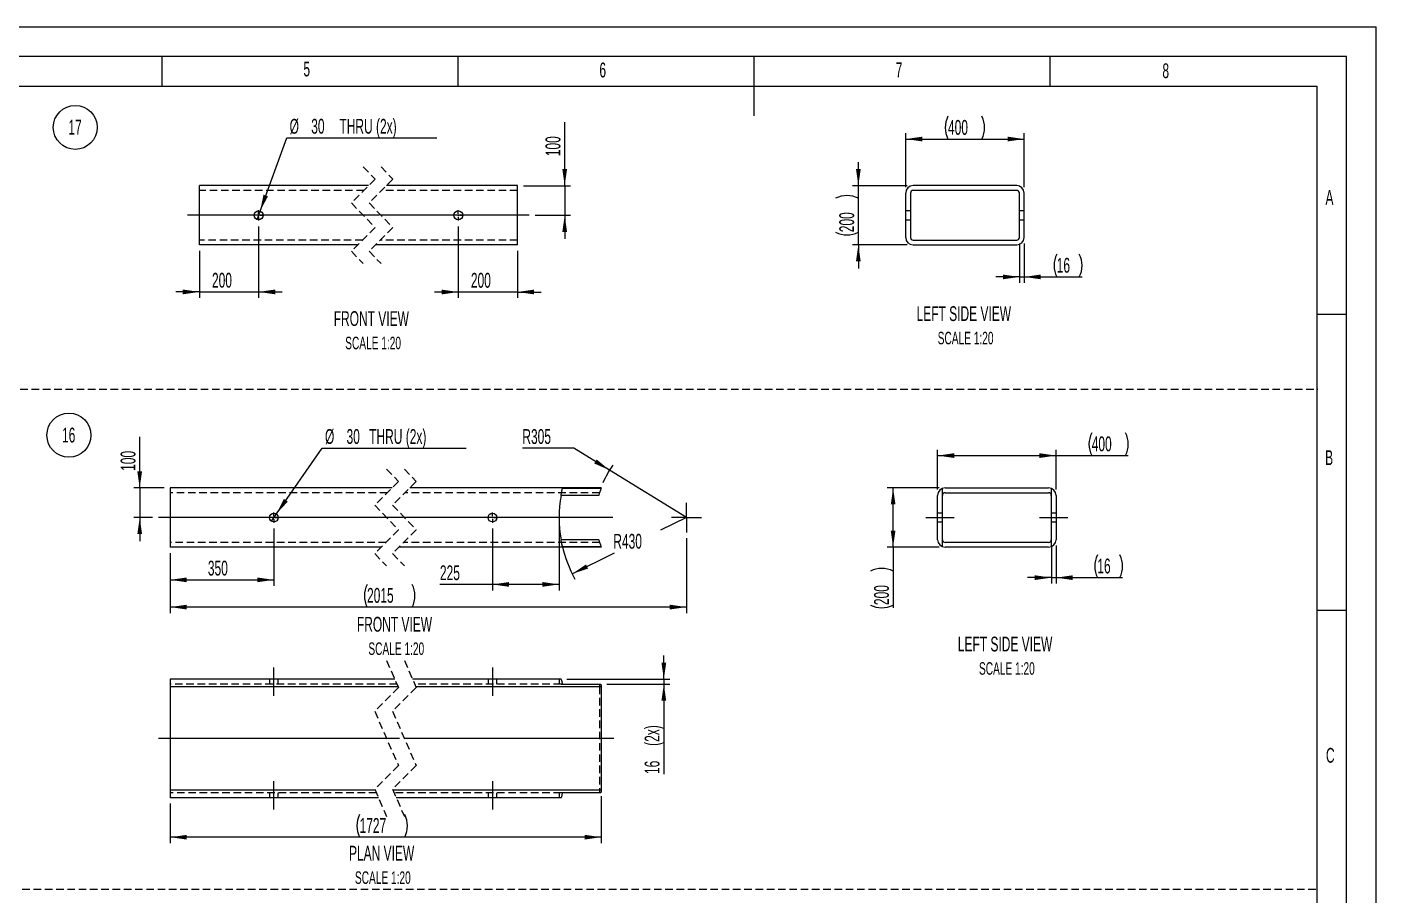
# Paper-space layout 'Sheet6' of a CAD drawing. Header units: millimetres. Extents: x 0 to 420, y 0 to 300.
# Drawn here: x 192.2 to 420, y 150.4 to 297 of the extents above; entities that cross this region are included whole.
import ezdxf

# ---------------------------------------------------------------- set-up
doc = ezdxf.new("R2010")
doc.units = ezdxf.units.MM
doc.linetypes.add('CENTERX2', pattern=[20.32, 12.7, -2.54, 2.54, -2.54])
doc.linetypes.add('HIDDEN', pattern=[1.905, 1.27, -0.635])
for name, color, linetype in [('BORDER', 7, 'Continuous'), ('DASH', 7, 'HIDDEN'), ('DIMS', 7, 'Continuous')]:
    doc.layers.add(name, color=color, linetype=linetype)
doc.styles.add('SLDTEXTSTYLE0', font='TXT', dxfattribs={"width": 0.605})
doc.dimstyles.new('SLDDIMSTYLE16', dxfattribs={"dimtxt": 2.5, "dimasz": 2.8, "dimexe": 0, "dimexo": 0.0625, "dimtad": 0, "dimtih": 1, "dimtoh": 1, "dimdec": 0, "dimlfac": 20, "dimrnd": 1e-09, "dimzin": 12, "dimdsep": 46, "dimtxsty": 'SLDTEXTSTYLE0', "dimblk1": 'NONE', "dimsah": 1, "dimcen": 0, "dimadec": 0, "dimazin": 3, "dimtfac": 1, "dimtdec": 0, "dimtmove": 0, "dimatfit": 3, "dimldrblk": 'NONE', "dimfxl": 1, "dimfrac": 2, "dimtolj": 1, "dimtzin": 12, "dimarcsym": 0})
doc.dimstyles.new('SLDDIMSTYLE17', dxfattribs={"dimtxt": 2.5, "dimasz": 2.8, "dimexe": 0, "dimexo": 0.0625, "dimtad": 0, "dimtih": 1, "dimtoh": 1, "dimdec": 0, "dimlfac": 20, "dimrnd": 1e-09, "dimzin": 12, "dimdsep": 46, "dimtxsty": 'SLDTEXTSTYLE0', "dimsah": 1, "dimcen": 0, "dimadec": 0, "dimazin": 3, "dimtfac": 1, "dimtdec": 0, "dimtofl": 0, "dimtmove": 0, "dimatfit": 3, "dimfxl": 1, "dimfrac": 2, "dimtolj": 1, "dimtzin": 12, "dimarcsym": 0})
doc.dimstyles.new('SLDDIMSTYLE6', dxfattribs={"dimtxt": 2.5, "dimasz": 2.8, "dimexe": 0, "dimexo": 0.0625, "dimtad": 1, "dimdec": 0, "dimlfac": 20, "dimrnd": 1e-09, "dimzin": 12, "dimdsep": 46, "dimtxsty": 'SLDTEXTSTYLE0', "dimsah": 1, "dimcen": 0.09, "dimadec": 0, "dimazin": 3, "dimtfac": 1, "dimtdec": 0, "dimtofl": 0, "dimtmove": 0, "dimatfit": 3, "dimfxl": 1, "dimfrac": 2, "dimtolj": 1, "dimtzin": 12, "dimarcsym": 0})
doc.dimstyles.new('SLDDIMSTYLE7', dxfattribs={"dimtxt": 2.5, "dimasz": 2.8, "dimexe": 0, "dimexo": 0.0625, "dimtad": 1, "dimdec": 0, "dimlfac": 20, "dimrnd": 1e-09, "dimzin": 12, "dimdsep": 46, "dimtxsty": 'SLDTEXTSTYLE0', "dimsah": 1, "dimcen": 0.09, "dimadec": 0, "dimazin": 3, "dimtfac": 1, "dimtdec": 0, "dimtmove": 0, "dimatfit": 0, "dimfxl": 1, "dimfrac": 2, "dimtolj": 1, "dimtzin": 12, "dimarcsym": 0})

# ---------------------------------------------------------------- blocks, each defined once
blk = doc.blocks.new('_D_261')
at = {"layer": 'DIMS', "transparency": 16777216}
for p, q in [((270.79, 212.26), (270.79, 201.84)), ((282.04, 213.14), (282.04, 201.84)), ((270.79, 202.84), (261.92, 202.84)), ((282.04, 202.84), (270.79, 202.84))]:
    blk.add_line(p, q, dxfattribs=at)
for points in [[(270.79, 202.84), (273.59, 202.44), (273.59, 203.24)], [(282.04, 202.84), (279.24, 203.24), (279.24, 202.44)]]:
    blk.add_solid(points, dxfattribs=at)
at = {"layer": 'DIMS', "transparency": 16777216, "insert": (261.92, 206.06), "char_height": 2.5, "attachment_point": 1, "style": 'SLDTEXTSTYLE0'}
blk.add_mtext('225', dxfattribs=at)
blk = doc.blocks.new('_D_262')
at = {"layer": 'DIMS', "transparency": 16777216}
for p, q in [((234.3, 214.75), (242.01, 225.85)), ((242.01, 225.85), (266.37, 225.85)), ((233.45, 213.52), (234.3, 214.75))]:
    blk.add_line(p, q, dxfattribs=at)
blk.add_solid([(234.3, 214.75), (236.23, 216.82), (235.57, 217.28)], dxfattribs=at)
at = {"layer": 'DIMS', "transparency": 16777216, "char_height": 2.5, "attachment_point": 1, "style": 'SLDTEXTSTYLE0'}
for s, insert in [('%%c', (242.51, 229.07)), ('30', (246.15, 229.07)), ('THRU (2x)', (249.97, 229.07))]:
    blk.add_mtext(s, dxfattribs=dict(at, insert=insert))
blk = doc.blocks.new('_None')
blk = doc.blocks.new('_D_263')
at = {"layer": 'DIMS', "transparency": 16777216}
for p, q in [((233.88, 212.26), (233.88, 202.61)), ((216.38, 208.14), (216.38, 202.61)), ((216.38, 203.61), (233.88, 203.61))]:
    blk.add_line(p, q, dxfattribs=at)
for points in [[(216.38, 203.61), (219.18, 203.21), (219.18, 204.01)], [(233.88, 203.61), (231.08, 204.01), (231.08, 203.21)]]:
    blk.add_solid(points, dxfattribs=at)
at = {"layer": 'DIMS', "transparency": 16777216, "insert": (222.73, 206.84), "char_height": 2.5, "attachment_point": 1, "style": 'SLDTEXTSTYLE0'}
blk.add_mtext('350', dxfattribs=at)
blk = doc.blocks.new('_D_264')
at = {"layer": 'DIMS', "transparency": 16777216}
for p, q in [((211.22, 219.14), (211.22, 227.75)), ((215.38, 219.14), (210.22, 219.14)), ((211.22, 219.14), (211.22, 214.14)), ((213.38, 214.14), (210.22, 214.14)), ((211.22, 214.14), (211.22, 210.14))]:
    blk.add_line(p, q, dxfattribs=at)
for points in [[(211.22, 219.14), (211.62, 221.94), (210.82, 221.94)], [(211.22, 214.14), (210.82, 211.34), (211.62, 211.34)]]:
    blk.add_solid(points, dxfattribs=at)
at = {"layer": 'DIMS', "transparency": 16777216, "insert": (208, 222.02), "char_height": 2.5, "attachment_point": 1, "rotation": 90, "style": 'SLDTEXTSTYLE0'}
blk.add_mtext('100', dxfattribs=at)
blk = doc.blocks.new('_D_265')
at = {"layer": 'DIMS', "transparency": 16777216}
for p, q in [((303.54, 214.14), (299.19, 211.99)), ((284.26, 204.63), (291.41, 208.15))]:
    blk.add_line(p, q, dxfattribs=at)
blk.add_arc((303.54, 214.14), 21.5, 192.7078, 208.9094, dxfattribs=at)
blk.add_solid([(284.26, 204.63), (286.95, 205.51), (286.59, 206.22)], dxfattribs=at)
at = {"layer": 'DIMS', "transparency": 16777216, "insert": (291.2, 211.38), "char_height": 2.5, "attachment_point": 1, "style": 'SLDTEXTSTYLE0'}
blk.add_mtext('R430', dxfattribs=at)
blk = doc.blocks.new('_D_266')
at = {"layer": 'DIMS', "transparency": 16777216}
for p, q in [((284.55, 225.85), (275.84, 225.85)), ((290.56, 222.14), (284.55, 225.85)), ((303.54, 214.14), (290.56, 222.14))]:
    blk.add_line(p, q, dxfattribs=at)
blk.add_arc((303.54, 214.14), 15.25, 144.5956, 157.4418, dxfattribs=at)
blk.add_solid([(290.56, 222.14), (288.39, 223.95), (287.97, 223.27)], dxfattribs=at)
at = {"layer": 'DIMS', "transparency": 16777216, "insert": (275.84, 229.07), "char_height": 2.5, "attachment_point": 1, "style": 'SLDTEXTSTYLE0'}
blk.add_mtext('R305', dxfattribs=at)
blk = doc.blocks.new('_D_267')
at = {"layer": 'DIMS', "transparency": 16777216}
for p, q in [((303.54, 210.64), (303.54, 198.01)), ((216.38, 208.14), (216.38, 198.01)), ((303.54, 199.01), (216.38, 199.01))]:
    blk.add_line(p, q, dxfattribs=at)
for centre, start, end in [((253.45, 200.93), 153.4349, 206.5651), ((253.41, 200.93), 333.4349, 26.5651)]:
    blk.add_arc(centre, 4.29, start, end, dxfattribs=at)
for points in [[(216.38, 199.01), (219.18, 198.61), (219.18, 199.41)], [(303.54, 199.01), (300.74, 199.41), (300.74, 198.61)]]:
    blk.add_solid(points, dxfattribs=at)
at = {"layer": 'DIMS', "transparency": 16777216, "insert": (249.61, 202.24), "char_height": 2.5, "attachment_point": 1, "style": 'SLDTEXTSTYLE0'}
blk.add_mtext('2015', dxfattribs=at)
blk = doc.blocks.new('SW_NOTE_0_305')
at = {"color": 0, "linetype": 'Continuous', "lineweight": 0}
blk.add_circle((1.91, 1.94), 3.72, dxfattribs=at)
at = {"color": 0, "linetype": 'Continuous', "lineweight": 0, "insert": (1.87, 3.22), "char_height": 2.5, "attachment_point": 2, "style": 'SLDTEXTSTYLE0'}
blk.add_mtext('16', dxfattribs=at)
blk = doc.blocks.new('SW_CENTERMARKSYMBOL_93')
at = {"layer": 'DIMS', "color": 0}
for p, q in [((-0.25, 0), (-0.88, 0)), ((0, 0), (-0.12, 0)), ((0, 0.25), (0, 0.88)), ((0, 0), (0, 0.12)), ((0, 0), (0, -0.12)), ((0, 0), (0.12, 0)), ((0.25, 0), (0.88, 0)), ((0, -0.25), (0, -0.88))]:
    blk.add_line(p, q, dxfattribs=at)
blk = doc.blocks.new('SW_CENTERMARKSYMBOL_94')
at = {"layer": 'DIMS', "color": 0}
for p, q in [((-0.25, 0), (-0.88, 0)), ((0, 0), (-0.12, 0)), ((0, 0.25), (0, 0.88)), ((0, 0), (0, 0.12)), ((0, 0), (0, -0.12)), ((0, 0), (0.12, 0)), ((0.25, 0), (0.88, 0)), ((0, -0.25), (0, -0.88))]:
    blk.add_line(p, q, dxfattribs=at)
blk = doc.blocks.new('SW_CENTERMARKSYMBOL_95')
at = {"layer": 'DIMS', "color": 0}
for q in [(0, 2.5), (-2.5, 0), (0, -2.5), (2.5, 0)]:
    blk.add_line((0, 0), q, dxfattribs=at)
blk = doc.blocks.new('SW_CENTERMARKSYMBOL_96')
at = {"color": 0, "linetype": 'Continuous', "lineweight": 18}
for q in [(0, 2.5), (-2.5, 0), (0, -2.5), (2.5, 0)]:
    blk.add_line((0, 0), q, dxfattribs=at)
blk = doc.blocks.new('_D_268')
at = {"layer": 'DIMS', "transparency": 16777216}
for p, q in [((289.14, 167.06), (289.14, 159.14)), ((216.38, 165.81), (216.38, 159.14)), ((289.14, 160.14), (216.38, 160.14))]:
    blk.add_line(p, q, dxfattribs=at)
for centre, start, end in [((252.19, 162.06), 153.4349, 206.5651), ((252.15, 162.06), 333.4349, 26.5651)]:
    blk.add_arc(centre, 4.29, start, end, dxfattribs=at)
for points in [[(216.38, 160.14), (219.18, 159.74), (219.18, 160.54)], [(289.14, 160.14), (286.34, 160.54), (286.34, 159.74)]]:
    blk.add_solid(points, dxfattribs=at)
at = {"layer": 'DIMS', "transparency": 16777216, "insert": (248.35, 163.37), "char_height": 2.5, "attachment_point": 1, "style": 'SLDTEXTSTYLE0'}
blk.add_mtext('1727', dxfattribs=at)
blk = doc.blocks.new('_D_269')
at = {"layer": 'DIMS', "transparency": 16777216}
for p, q in [((299.73, 186.81), (299.73, 190.81)), ((283.37, 186.81), (300.73, 186.81)), ((299.73, 186.81), (299.73, 186.01)), ((290.11, 186.01), (300.73, 186.01)), ((299.73, 186.01), (299.73, 170.81))]:
    blk.add_line(p, q, dxfattribs=at)
for points in [[(299.73, 186.81), (300.13, 189.61), (299.33, 189.61)], [(299.73, 186.01), (299.33, 183.21), (300.13, 183.21)]]:
    blk.add_solid(points, dxfattribs=at)
at = {"layer": 'DIMS', "transparency": 16777216, "char_height": 2.5, "attachment_point": 1, "rotation": 90, "style": 'SLDTEXTSTYLE0'}
for s, insert in [('(2x)', (296.5, 175.57)), ('16', (296.5, 170.81))]:
    blk.add_mtext(s, dxfattribs=dict(at, insert=insert))
blk = doc.blocks.new('_D_270')
at = {"layer": 'DIMS', "transparency": 16777216}
for p, q in [((345.97, 218.89), (345.97, 225.6)), ((365.97, 218.89), (365.97, 225.6)), ((345.97, 224.6), (365.97, 224.6)), ((365.97, 224.6), (378.17, 224.6))]:
    blk.add_line(p, q, dxfattribs=at)
for centre, start, end in [((375.82, 226.52), 153.4349, 206.5651), ((373.88, 226.52), 333.4349, 26.5651)]:
    blk.add_arc(centre, 4.29, start, end, dxfattribs=at)
for points in [[(345.97, 224.6), (348.77, 224.2), (348.77, 225)], [(365.97, 224.6), (363.17, 225), (363.17, 224.2)]]:
    blk.add_solid(points, dxfattribs=at)
at = {"layer": 'DIMS', "transparency": 16777216, "insert": (371.99, 227.83), "char_height": 2.5, "attachment_point": 1, "style": 'SLDTEXTSTYLE0'}
blk.add_mtext('400', dxfattribs=at)
blk = doc.blocks.new('_D_271')
at = {"layer": 'DIMS', "transparency": 16777216}
for p, q in [((346.22, 219.14), (337.45, 219.14)), ((338.45, 209.14), (338.45, 219.14)), ((346.22, 209.14), (337.45, 209.14)), ((338.45, 209.14), (338.45, 198.89))]:
    blk.add_line(p, q, dxfattribs=at)
for centre, start, end in [((336.53, 201.24), 63.4349, 116.5651), ((336.53, 203.18), 243.4349, 296.5651)]:
    blk.add_arc(centre, 4.29, start, end, dxfattribs=at)
for points in [[(338.45, 219.14), (338.05, 216.34), (338.85, 216.34)], [(338.45, 209.14), (338.85, 211.94), (338.05, 211.94)]]:
    blk.add_solid(points, dxfattribs=at)
at = {"layer": 'DIMS', "transparency": 16777216, "insert": (335.23, 199.35), "char_height": 2.5, "attachment_point": 1, "rotation": 90, "style": 'SLDTEXTSTYLE0'}
blk.add_mtext('200', dxfattribs=at)
blk = doc.blocks.new('_D_272')
at = {"layer": 'DIMS', "transparency": 16777216}
for p, q in [((365.17, 209.39), (365.17, 202.98)), ((365.97, 209.39), (365.97, 202.98)), ((365.17, 203.98), (361.17, 203.98)), ((365.17, 203.98), (365.97, 203.98)), ((365.97, 203.98), (377.21, 203.98))]:
    blk.add_line(p, q, dxfattribs=at)
for centre, start, end in [((376.78, 205.9), 153.4349, 206.5651), ((372.92, 205.9), 333.4349, 26.5651)]:
    blk.add_arc(centre, 4.29, start, end, dxfattribs=at)
for points in [[(365.17, 203.98), (362.37, 204.38), (362.37, 203.58)], [(365.97, 203.98), (368.77, 203.58), (368.77, 204.38)]]:
    blk.add_solid(points, dxfattribs=at)
at = {"layer": 'DIMS', "transparency": 16777216, "insert": (372.94, 207.2), "char_height": 2.5, "attachment_point": 1, "style": 'SLDTEXTSTYLE0'}
blk.add_mtext('16', dxfattribs=at)
blk = doc.blocks.new('_D_273')
at = {"layer": 'DIMS', "transparency": 16777216}
for p, q in [((231.55, 265.9), (236.04, 278.25)), ((236.04, 278.25), (261.37, 278.25)), ((231.04, 264.49), (231.55, 265.9))]:
    blk.add_line(p, q, dxfattribs=at)
blk.add_solid([(231.55, 265.9), (232.88, 268.39), (232.13, 268.67)], dxfattribs=at)
at = {"layer": 'DIMS', "transparency": 16777216, "char_height": 2.5, "attachment_point": 1, "style": 'SLDTEXTSTYLE0'}
for s, insert in [('%%c', (236.54, 281.47)), ('30', (240.19, 281.48)), ('THRU (2x)', (244.95, 281.48))]:
    blk.add_mtext(s, dxfattribs=dict(at, insert=insert))
blk = doc.blocks.new('_D_274')
at = {"layer": 'DIMS', "transparency": 16777216}
for p, q in [((282.99, 270.19), (282.99, 280.9)), ((276.02, 270.19), (283.99, 270.19)), ((282.99, 270.19), (282.99, 265.19)), ((278.02, 265.19), (283.99, 265.19)), ((282.99, 265.19), (282.99, 261.19))]:
    blk.add_line(p, q, dxfattribs=at)
for points in [[(282.99, 270.19), (283.39, 272.99), (282.59, 272.99)], [(282.99, 265.19), (282.59, 262.39), (283.39, 262.39)]]:
    blk.add_solid(points, dxfattribs=at)
at = {"layer": 'DIMS', "transparency": 16777216, "insert": (279.76, 275.17), "char_height": 2.5, "attachment_point": 1, "rotation": 90, "style": 'SLDTEXTSTYLE0'}
blk.add_mtext('100', dxfattribs=at)
blk = doc.blocks.new('_D_275')
at = {"layer": 'DIMS', "transparency": 16777216}
for p, q in [((231.3, 263.32), (231.3, 251.25)), ((221.3, 259.19), (221.3, 251.25)), ((221.3, 252.25), (217.3, 252.25)), ((221.3, 252.25), (231.3, 252.25)), ((231.3, 252.25), (235.3, 252.25))]:
    blk.add_line(p, q, dxfattribs=at)
for points in [[(221.3, 252.25), (218.5, 252.65), (218.5, 251.85)], [(231.3, 252.25), (234.1, 251.85), (234.1, 252.65)]]:
    blk.add_solid(points, dxfattribs=at)
at = {"layer": 'DIMS', "transparency": 16777216, "insert": (223.43, 255.47), "char_height": 2.5, "attachment_point": 1, "style": 'SLDTEXTSTYLE0'}
blk.add_mtext('200', dxfattribs=at)
blk = doc.blocks.new('_D_276')
at = {"layer": 'DIMS', "transparency": 16777216}
for p, q in [((265.02, 263.32), (265.02, 251.23)), ((275.02, 259.19), (275.02, 251.23)), ((265.02, 252.23), (261.02, 252.23)), ((275.02, 252.23), (265.02, 252.23)), ((275.02, 252.23), (279.02, 252.23))]:
    blk.add_line(p, q, dxfattribs=at)
for points in [[(265.02, 252.23), (262.22, 252.63), (262.22, 251.83)], [(275.02, 252.23), (277.82, 251.83), (277.82, 252.63)]]:
    blk.add_solid(points, dxfattribs=at)
at = {"layer": 'DIMS', "transparency": 16777216, "insert": (267.15, 255.46), "char_height": 2.5, "attachment_point": 1, "style": 'SLDTEXTSTYLE0'}
blk.add_mtext('200', dxfattribs=at)
blk = doc.blocks.new('SW_NOTE_0_306')
at = {"color": 0, "linetype": 'Continuous', "lineweight": 0}
blk.add_circle((1.91, 1.94), 3.72, dxfattribs=at)
at = {"color": 0, "linetype": 'Continuous', "lineweight": 0, "insert": (1.87, 3.22), "char_height": 2.5, "attachment_point": 2, "style": 'SLDTEXTSTYLE0'}
blk.add_mtext('17', dxfattribs=at)
blk = doc.blocks.new('SW_CENTERMARKSYMBOL_97')
at = {"color": 0, "linetype": 'Continuous', "lineweight": 18}
for p, q in [((-0.25, 0), (-0.88, 0)), ((0, 0), (-0.12, 0)), ((0, 0.25), (0, 0.88)), ((0, 0), (0, 0.12)), ((0, 0), (0, -0.12)), ((0, 0), (0.12, 0)), ((0.25, 0), (0.88, 0)), ((0, -0.25), (0, -0.88))]:
    blk.add_line(p, q, dxfattribs=at)
blk = doc.blocks.new('SW_CENTERMARKSYMBOL_98')
at = {"color": 0, "linetype": 'Continuous', "lineweight": 18}
for p, q in [((-0.25, 0), (-0.88, 0)), ((0, 0), (-0.12, 0)), ((0, 0.25), (0, 0.87)), ((0, 0), (0, 0.12)), ((0, 0), (0, -0.12)), ((0, 0), (0.12, 0)), ((0.25, 0), (0.87, 0)), ((0, -0.25), (0, -0.88))]:
    blk.add_line(p, q, dxfattribs=at)
blk = doc.blocks.new('_D_277')
at = {"layer": 'DIMS', "transparency": 16777216}
for p, q in [((340.58, 269.94), (340.58, 279.07)), ((340.58, 278.07), (360.58, 278.07)), ((360.58, 269.94), (360.58, 279.07))]:
    blk.add_line(p, q, dxfattribs=at)
for centre, start, end in [((351.55, 279.99), 153.4349, 206.5651), ((349.61, 279.99), 333.4349, 26.5651)]:
    blk.add_arc(centre, 4.29, start, end, dxfattribs=at)
for points in [[(340.58, 278.07), (343.38, 277.67), (343.38, 278.47)], [(360.58, 278.07), (357.78, 278.47), (357.78, 277.67)]]:
    blk.add_solid(points, dxfattribs=at)
at = {"layer": 'DIMS', "transparency": 16777216, "insert": (347.72, 281.29), "char_height": 2.5, "attachment_point": 1, "style": 'SLDTEXTSTYLE0'}
blk.add_mtext('400', dxfattribs=at)
blk = doc.blocks.new('_D_278')
at = {"layer": 'DIMS', "transparency": 16777216}
for p, q in [((332.58, 270.19), (332.58, 274.19)), ((340.83, 270.19), (331.58, 270.19)), ((332.58, 260.19), (332.58, 270.19)), ((340.83, 260.19), (331.58, 260.19)), ((332.58, 260.19), (332.58, 256.19))]:
    blk.add_line(p, q, dxfattribs=at)
for centre, start, end in [((330.66, 264.22), 63.4349, 116.5651), ((330.66, 266.17), 243.4349, 296.5651)]:
    blk.add_arc(centre, 4.29, start, end, dxfattribs=at)
for points in [[(332.58, 270.19), (332.98, 272.99), (332.18, 272.99)], [(332.58, 260.19), (332.18, 257.39), (332.98, 257.39)]]:
    blk.add_solid(points, dxfattribs=at)
at = {"layer": 'DIMS', "transparency": 16777216, "insert": (329.36, 262.33), "char_height": 2.5, "attachment_point": 1, "rotation": 90, "style": 'SLDTEXTSTYLE0'}
blk.add_mtext('200', dxfattribs=at)
blk = doc.blocks.new('_D_279')
at = {"layer": 'DIMS', "transparency": 16777216}
for p, q in [((359.78, 260.44), (359.78, 253.78)), ((360.58, 260.44), (360.58, 253.78)), ((359.78, 254.78), (355.78, 254.78)), ((359.78, 254.78), (360.58, 254.78)), ((360.58, 254.78), (370.35, 254.78))]:
    blk.add_line(p, q, dxfattribs=at)
for centre, start, end in [((369.92, 256.7), 153.4349, 206.5651), ((366.06, 256.7), 333.4349, 26.5651)]:
    blk.add_arc(centre, 4.29, start, end, dxfattribs=at)
for points in [[(359.78, 254.78), (356.98, 255.18), (356.98, 254.38)], [(360.58, 254.78), (363.38, 254.38), (363.38, 255.18)]]:
    blk.add_solid(points, dxfattribs=at)
at = {"layer": 'DIMS', "transparency": 16777216, "insert": (366.08, 258), "char_height": 2.5, "attachment_point": 1, "style": 'SLDTEXTSTYLE0'}
blk.add_mtext('16', dxfattribs=at)

psp = doc.layouts.new('Sheet6')

# ---------------------------------------------------------------- linework, layer by layer
at = {"color": 7, "linetype": 'HIDDEN', "lineweight": 18}
for p, q in [((250.9699, 271.2821), (246.9699, 267.2821)), ((248.9699, 273.3696), (250.9699, 271.2821)), ((253.9699, 271.2821), (249.9699, 267.2821)), ((251.9699, 273.3696), (253.9699, 271.2821)), ((249.0824, 269.3946), (221.2956, 269.3946)), ((275.0172, 269.3946), (252.0824, 269.3946)), ((246.9699, 267.2821), (250.9699, 263.1071)), ((249.9699, 267.2821), (253.9699, 263.1071)), ((341.3821, 265.9446), (340.5821, 265.9446)), ((340.5821, 264.4446), (341.3821, 264.4446)), ((360.5821, 265.9446), (359.7821, 265.9446)), ((359.7821, 264.4446), (360.5821, 264.4446)), ((250.9699, 263.1071), (246.9699, 259.1071)), ((253.9699, 263.1071), (249.9699, 259.1071)), ((248.8574, 260.9946), (221.2956, 260.9946)), ((275.0172, 260.9946), (251.8574, 260.9946)), ((246.9699, 259.1071), (248.9699, 257.0196)), ((249.9699, 259.1071), (251.9699, 257.0196)), ((252.9216, 222.3106), (254.9216, 220.2231)), ((255.9216, 222.3106), (257.9216, 220.2231)), ((254.9216, 220.2231), (250.9216, 216.2231)), ((257.9216, 220.2231), (253.9216, 216.2231)), ((346.7672, 217.8856), (346.7672, 219.0518)), ((365.1672, 219.0518), (365.1672, 217.8856)), ((253.0341, 218.3356), (216.3751, 218.3356)), ((288.8833, 218.3356), (256.0341, 218.3356)), ((250.9216, 216.2231), (254.9216, 212.0481)), ((253.9216, 216.2231), (257.9216, 212.0481)), ((346.7672, 214.8856), (345.9672, 214.8856)), ((365.9672, 214.8856), (365.1672, 214.8856)), ((254.9216, 212.0481), (250.9216, 208.0481)), ((257.9216, 212.0481), (253.9216, 208.0481)), ((345.9672, 213.3856), (346.7672, 213.3856)), ((365.1672, 213.3856), (365.9672, 213.3856)), ((252.8091, 209.9356), (216.3751, 209.9356)), ((288.8833, 209.9356), (255.8091, 209.9356)), ((346.7672, 209.2194), (346.7672, 210.3856)), ((365.1672, 210.3856), (365.1672, 209.2194)), ((250.9216, 208.0481), (252.9216, 205.9606)), ((253.9216, 208.0481), (255.9216, 205.9606)), ((252.9216, 189.9898), (254.9216, 185.4023)), ((255.9216, 189.9898), (257.9216, 185.4023)), ((233.1251, 186.8148), (233.1251, 186.0148)), ((234.6251, 186.0148), (234.6251, 186.8148)), ((270.0435, 186.8148), (270.0435, 186.0148)), ((271.5435, 186.0148), (271.5435, 186.8148)), ((282.0435, 186.8148), (282.0435, 186.0148)), ((254.6546, 186.0148), (216.3751, 186.0148)), ((254.8508, 185.5648), (216.3751, 185.5648)), ((254.9216, 185.4023), (250.9216, 181.4023)), ((257.9216, 185.4023), (253.9216, 181.4023)), ((282.3731, 186.0148), (257.6546, 186.0148)), ((288.8833, 185.5648), (257.8508, 185.5648)), ((289.1365, 185.5648), (257.8508, 185.5648)), ((282.3731, 186.0148), (282.6131, 186.0148)), ((288.8833, 185.5648), (288.8833, 168.0648)), ((250.9216, 181.4023), (254.9216, 172.2273)), ((253.9216, 181.4023), (257.9216, 172.2273)), ((254.9216, 172.2273), (250.9216, 168.2273)), ((257.9216, 172.2273), (253.9216, 168.2273)), ((250.9925, 168.0648), (216.3751, 168.0648)), ((251.1887, 167.6148), (216.3751, 167.6148)), ((233.1251, 167.6148), (233.1251, 166.8148)), ((234.6251, 166.8148), (234.6251, 167.6148)), ((250.9216, 168.2273), (252.9216, 163.6398)), ((253.9216, 168.2273), (255.9216, 163.6398)), ((288.8833, 168.0648), (253.9925, 168.0648)), ((289.1365, 168.0648), (253.9925, 168.0648)), ((282.3731, 167.6148), (254.1887, 167.6148)), ((270.0435, 167.6148), (270.0435, 166.8148)), ((271.5435, 166.8148), (271.5435, 167.6148)), ((282.0435, 167.6148), (282.0435, 166.8148)), ((282.6131, 167.6148), (282.3731, 167.6148))]:
    psp.add_line(p, q, dxfattribs=at)
at = {"color": 7, "linetype": 'Continuous', "lineweight": 18}
for p, q in [((249.8824, 270.1946), (221.2956, 270.1946)), ((221.2956, 268.9446), (221.2956, 270.1946)), ((221.2956, 261.4446), (221.2956, 268.9446)), ((275.0172, 270.1946), (252.8824, 270.1946)), ((275.0172, 268.9446), (275.0172, 270.1946)), ((275.0172, 261.4446), (275.0172, 268.9446)), ((340.5821, 261.4446), (340.5821, 268.9446)), ((341.3821, 268.9446), (341.3821, 261.4446)), ((359.3321, 270.1946), (341.8321, 270.1946)), ((359.3321, 269.3946), (341.8321, 269.3946)), ((359.7821, 261.4446), (359.7821, 268.9446)), ((360.5821, 261.4446), (360.5821, 268.9446)), ((221.2956, 260.1946), (221.2956, 261.4446)), ((248.0574, 260.1946), (221.2956, 260.1946)), ((275.0172, 260.1946), (251.0574, 260.1946)), ((275.0172, 260.1946), (275.0172, 261.4446)), ((341.8321, 260.9946), (359.3321, 260.9946)), ((341.8321, 260.1946), (359.3321, 260.1946)), ((216.3751, 219.1356), (216.3751, 217.8856)), ((253.8341, 219.1356), (216.3751, 219.1356)), ((289.1365, 219.1356), (256.8341, 219.1356)), ((289.1077, 219.0518), (282.6131, 219.0518)), ((347.2172, 219.1356), (364.7172, 219.1356)), ((216.3751, 217.8856), (216.3751, 210.3856)), ((288.7618, 217.8856), (282.3731, 217.8856)), ((345.9672, 210.3856), (345.9672, 217.8856)), ((346.7672, 210.3856), (346.7672, 217.8856)), ((347.2172, 218.3356), (364.7172, 218.3356)), ((365.1672, 217.8856), (365.1672, 210.3856)), ((365.9672, 217.8856), (365.9672, 210.3856)), ((216.3751, 210.3856), (216.3751, 209.1356)), ((288.7618, 210.3856), (282.3731, 210.3856)), ((364.7172, 209.9356), (347.2172, 209.9356)), ((252.0091, 209.1356), (216.3751, 209.1356)), ((289.1365, 209.1356), (255.0091, 209.1356)), ((282.6131, 209.2194), (289.1077, 209.2194)), ((364.7172, 209.1356), (347.2172, 209.1356)), ((254.3058, 186.8148), (216.3751, 186.8148)), ((216.3751, 186.8148), (216.3751, 185.5648)), ((282.3731, 186.8148), (257.3058, 186.8148)), ((254.8508, 185.5648), (216.3751, 185.5648)), ((216.3751, 185.5648), (216.3751, 168.0648)), ((289.1365, 185.5648), (257.8508, 185.5648)), ((282.6131, 186.0148), (289.1077, 186.0148)), ((289.1365, 185.5648), (289.1365, 168.0648)), ((250.9925, 168.0648), (216.3751, 168.0648)), ((216.3751, 168.0648), (216.3751, 166.8148)), ((251.5374, 166.8148), (216.3751, 166.8148)), ((289.1365, 168.0648), (253.9925, 168.0648)), ((282.3731, 166.8148), (254.5374, 166.8148)), ((289.1077, 167.6148), (282.6131, 167.6148))]:
    psp.add_line(p, q, dxfattribs=at)
at = {"color": 7, "linetype": 'CENTERX2', "lineweight": 18, "ltscale": 10}
for p, q in [((251.7397, 265.1946), (219.2956, 265.1946)), ((277.0172, 265.1946), (251.9699, 265.1946))]:
    psp.add_line(p, q, dxfattribs=at)
at = {"color": 7, "linetype": 'Continuous', "lineweight": 18}
for centre in [(231.2956, 265.1946), (265.0172, 265.1946), (233.8751, 214.1356), (270.7935, 214.1356)]:
    psp.add_circle(centre, 0.75, dxfattribs=at)
for centre, radius, start, end in [((341.8321, 268.9446), 1.25, 90, 180), ((341.8321, 268.9446), 0.45, 90, 180), ((359.3321, 268.9446), 1.25, 0, 90), ((359.3321, 268.9446), 0.45, 360, 90), ((341.8321, 261.4446), 1.25, 180, 270), ((341.8321, 261.4446), 0.45, 180, 270), ((359.3321, 261.4446), 1.25, 270, 0), ((359.3321, 261.4446), 0.45, 270, 360), ((303.544, 214.1354), 15.2505, 161.193504, 165.764733), ((347.2172, 217.8856), 1.25, 90, 180), ((364.7172, 217.8856), 1.25, 360, 90), ((303.5436, 214.1356), 21.5, 169.955194, 190.044806), ((347.2172, 217.8856), 0.45, 90, 180), ((364.7172, 217.8856), 0.45, 360, 90), ((303.544, 214.1358), 15.2505, 194.235267, 198.806496), ((347.2172, 210.3856), 1.25, 180, 270), ((347.2172, 210.3856), 0.45, 180, 270), ((364.7172, 210.3856), 1.25, 270, 360), ((364.7172, 210.3856), 0.45, 270, 360)]:
    psp.add_arc(centre, radius, start, end, dxfattribs=at)
for points, knots in [([(282.3731, 217.8856), (282.3859, 217.9567), (282.4112, 218.097), (282.4507, 218.3019), (282.4898, 218.4947), (282.5268, 218.6697), (282.5603, 218.822), (282.5886, 218.9468), (282.6058, 219.0203), (282.6131, 219.0518)], [0, 0, 0, 0, 0.18207182, 0.35902824, 0.52577002, 0.67767325, 0.80975775, 0.91855612, 1, 1, 1, 1]), ([(289.1365, 219.1356), (289.1349, 219.131), (289.1252, 219.1031), (289.1156, 219.0751), (289.1077, 219.0518)], [0, 0, 0, 0, 0.16515651, 1, 1, 1, 1]), ([(282.6131, 209.2194), (282.606, 209.2501), (282.5893, 209.3214), (282.5619, 209.4421), (282.5296, 209.5888), (282.4935, 209.7584), (282.4553, 209.9465), (282.4142, 210.1577), (282.3875, 210.3056), (282.3731, 210.3856)], [0, 0, 0, 0, 0.07944467, 0.18443722, 0.31187697, 0.45783844, 0.6213367, 0.7952312, 1, 1, 1, 1]), ([(289.1077, 209.2194), (289.1109, 209.21), (289.1188, 209.1869), (289.1284, 209.1589), (289.1348, 209.1404), (289.1365, 209.1356)], [0, 0, 0, 0, 0.33570374, 0.82827264, 1, 1, 1, 1]), ([(282.6131, 186.0148), (282.6067, 186.0771), (282.5944, 186.1976), (282.5671, 186.3664), (282.535, 186.5133), (282.5006, 186.6343), (282.4622, 186.7238), (282.4269, 186.7925), (282.3888, 186.8083), (282.3731, 186.8148)], [0, 0, 0, 0, 0.21872918, 0.42309373, 0.59644401, 0.74484695, 0.85917412, 0.94217762, 1, 1, 1, 1]), ([(289.1077, 186.0148), (289.1162, 185.939), (289.1331, 185.7894), (289.1354, 185.6389), (289.1365, 185.5648)], [0, 0, 0, 0, 0.50741222, 1, 1, 1, 1]), ([(282.3731, 166.8148), (282.3866, 166.8197), (282.4221, 166.8325), (282.4577, 166.8964), (282.4966, 166.9838), (282.5322, 167.1047), (282.5653, 167.2536), (282.5937, 167.4264), (282.6065, 167.5503), (282.6131, 167.6148)], [0, 0, 0, 0, 0.04919997, 0.1285861, 0.23994945, 0.38932938, 0.56499868, 0.77348756, 1, 1, 1, 1]), ([(289.1365, 168.0648), (289.1357, 168.003), (289.1338, 167.8525), (289.1174, 167.7029), (289.1077, 167.6148)], [0, 0, 0, 0, 0.41115009, 1, 1, 1, 1])]:
    psp.add_open_spline(points, degree=3, knots=knots, dxfattribs=at)
at = {"color": 7, "linetype": 'HIDDEN', "lineweight": 18}
for points, knots in [([(288.7618, 186.0148), (288.7761, 186.0069), (288.8162, 185.9848), (288.8426, 185.8966), (288.8702, 185.7853), (288.8815, 185.6681), (288.8828, 185.5925), (288.8833, 185.5648)], [0, 0, 0, 0, 0.09911343, 0.27702221, 0.53049592, 0.82783715, 1, 1, 1, 1]), ([(288.8833, 168.0648), (288.883, 168.0433), (288.8821, 167.9755), (288.8726, 167.8684), (288.8504, 167.7522), (288.8217, 167.6709), (288.7893, 167.6192), (288.766, 167.6155), (288.7618, 167.6148)], [0, 0, 0, 0, 0.13352182, 0.42001071, 0.66720849, 0.85613135, 0.97358399, 1, 1, 1, 1])]:
    psp.add_open_spline(points, degree=3, knots=knots, dxfattribs=at)
at = {"layer": 'BORDER'}
for p, q in [((0, 297), (420, 297)), ((420, 0), (420, 297)), ((415, 292), (15, 292)), ((415, 5), (415, 292))]:
    psp.add_line(p, q, dxfattribs=at)
at = {"layer": 'BORDER', "lineweight": 18}
for p, q in [((215, 287), (215, 292)), ((265, 287), (265, 292)), ((315, 282), (315, 292)), ((365, 287), (365, 292))]:
    psp.add_line(p, q, dxfattribs=at)
at = {"layer": 'BORDER', "lineweight": 25}
for p, q in [((20, 287), (410, 287)), ((410, 287), (410, 10))]:
    psp.add_line(p, q, dxfattribs=at)
at = {"layer": 'BORDER', "color": 7, "linetype": 'Continuous', "lineweight": 18}
for p, q in [((410, 248.5), (415, 248.5)), ((410, 198.5), (415, 198.5))]:
    psp.add_line(p, q, dxfattribs=at)
at = {"layer": 'DASH'}
for p, q in [((19.6095, 235.828), (410.1628, 235.828)), ((19.9464, 151.3568), (409.8258, 151.3568))]:
    psp.add_line(p, q, dxfattribs=at)
at = {"layer": 'DIMS', "linetype": 'CENTERX2', "lineweight": 18, "ltscale": 10}
for p, q in [((255.6914, 214.1356), (214.3751, 214.1356)), ((291.1365, 214.1356), (255.9216, 214.1356)), ((343.9672, 214.1356), (348.7672, 214.1356)), ((363.1672, 214.1356), (367.9672, 214.1356)), ((233.8751, 184.0148), (233.8751, 188.8148)), ((270.7935, 188.8148), (270.7935, 184.0148)), ((255.1034, 176.8148), (214.3751, 176.8148)), ((291.2916, 176.8148), (255.9216, 176.8148)), ((233.8751, 164.8148), (233.8751, 169.6148)), ((270.7935, 169.6148), (270.7935, 164.8148))]:
    psp.add_line(p, q, dxfattribs=at)

# ---------------------------------------------------------------- block references
at = {"color": 7, "linetype": 'Continuous', "lineweight": 0}
for name, p in [('SW_NOTE_0_306', (198.4311, 278.0969)), ('SW_CENTERMARKSYMBOL_97', (231.2956, 265.1946)), ('SW_CENTERMARKSYMBOL_98', (265.0172, 265.1946)), ('SW_NOTE_0_305', (197.36, 226.1008)), ('SW_CENTERMARKSYMBOL_96', (303.5435, 214.1356))]:
    psp.add_blockref(name, p, dxfattribs=at)
at = {"layer": 'DIMS'}
for name, p in [('SW_CENTERMARKSYMBOL_95', (303.5704, 214.1356)), ('SW_CENTERMARKSYMBOL_93', (233.8751, 214.1356)), ('SW_CENTERMARKSYMBOL_94', (270.7935, 214.1356))]:
    psp.add_blockref(name, p, dxfattribs=at)

# ---------------------------------------------------------------- texts
at = {"layer": 'BORDER', "char_height": 2.5, "attachment_point": 1, "style": 'SLDTEXTSTYLE0'}
for s, insert in [('5', (238.8651, 291.1504)), ('6', (288.8529, 290.9838)), ('7', (338.8779, 291.0021)), ('8', (383.9298, 290.8579)), ('A', (411.4686, 269.4568)), ('B', (411.408, 225.4988)), ('C', (411.5469, 175.2206))]:
    psp.add_mtext(s, dxfattribs=dict(at, insert=insert))
at = {"layer": 'DIMS', "attachment_point": 2, "style": 'SLDTEXTSTYLE0'}
for s, insert, char_height in [('FRONT VIEW', (250.336, 248.9954), 2.5), ('LEFT SIDE VIEW', (350.3911, 249.828), 2.5), ('SCALE 1:20', (250.6381, 244.6791), 2.11667), ('SCALE 1:20', (350.6923, 245.5116), 2.11667), ('FRONT VIEW', (254.248, 197.3625), 2.5), ('LEFT SIDE VIEW', (357.3598, 194.0154), 2.5), ('SCALE 1:20', (254.55, 193.0462), 2.11667), ('SCALE 1:20', (357.661, 189.699), 2.11667), ('PLAN VIEW', (252.0747, 158.6895), 2.5), ('SCALE 1:20', (252.2795, 154.3731), 2.11667)]:
    psp.add_mtext(s, dxfattribs=dict(at, insert=insert, char_height=char_height))

# ---------------------------------------------------------------- dimensions: what is measured, and where the dimension line sits
at = {"layer": 'DIMS'}
for p1, p2, text, picture, middle in [((231.0392, 264.4898), (231.552, 265.8994), '<> THRU (2x)', '_D_273', (248.9553, 280.1718)), ((233.4473, 213.5196), (234.3029, 214.7516), '<>THRU (2x)', '_D_262', (254.4398, 227.7669))]:
    dim = psp.add_diameter_dim_2p(p1=p1, p2=p2, text=text, dimstyle='SLDDIMSTYLE16', dxfattribs=at)
    dim.commit()
    dim.dimension.update_dxf_attribs({"geometry": picture, "text_midpoint": middle, "dimtype": 163})
for base, p1, p2, picture, middle in [((282.9858, 265.1946), (275.0172, 270.1946), (277.0172, 265.1946), '_D_274', (282.9858, 278.0356)), ((211.2209, 214.1356), (216.3751, 219.1356), (214.3751, 214.1356), '_D_264', (211.2209, 224.8861))]:
    dim = psp.add_linear_dim(base=base, p1=p1, p2=p2, angle=90, dimstyle='SLDDIMSTYLE7', dxfattribs=at)
    dim.commit()
    dim.dimension.update_dxf_attribs({"geometry": picture, "text_midpoint": middle, "dimtype": 160})
for base, p1, p2, text, dimstyle, picture, middle in [((360.5821, 278.0723), (340.5821, 268.9446), (360.5821, 268.9446), '(<>)', 'SLDDIMSTYLE6', '_D_277', (350.5821, 278.0723)), ((360.5821, 254.7805), (359.7821, 261.4446), (360.5821, 261.4446), '(<>)', 'SLDDIMSTYLE7', '_D_279', (367.9911, 254.7805)), ((216.3751, 199.0138), (303.5435, 211.6356), (216.3751, 209.1356), '(2015)', 'SLDDIMSTYLE6', '_D_267', (253.4318, 199.0138)), ((365.9672, 203.9818), (365.1672, 210.3856), (365.9672, 210.3856), '(<>)', 'SLDDIMSTYLE7', '_D_272', (374.8499, 203.9818)), ((216.3751, 160.1434), (289.1365, 168.0648), (216.3751, 166.8148), '(1727)', 'SLDDIMSTYLE6', '_D_268', (252.1706, 160.1434))]:
    dim = psp.add_linear_dim(base=base, p1=p1, p2=p2, text=text, dimstyle=dimstyle, dxfattribs=at)
    dim.commit()
    dim.dimension.update_dxf_attribs({"geometry": picture, "text_midpoint": middle, "dimtype": 160})
for base, p1, p2, angle, text, dimstyle, picture, middle in [((332.5821, 270.1946), (341.8321, 260.1946), (341.8321, 270.1946), 90, '(<>)', 'SLDDIMSTYLE7', '_D_278', (332.5821, 265.1946)), ((365.9672, 224.6025), (345.9672, 217.8856), (365.9672, 217.8856), 0, '(<>)', 'SLDDIMSTYLE6', '_D_270', (374.8499, 224.6025)), ((338.4501, 219.1356), (347.2172, 209.1356), (347.2172, 219.1356), 90, '(<>)', 'SLDDIMSTYLE6', '_D_271', (338.4501, 202.2096)), ((299.7264, 186.0148), (282.3731, 186.8148), (289.1077, 186.0148), 90, '<> (2x)', 'SLDDIMSTYLE7', '_D_269', (299.7264, 176.1551))]:
    dim = psp.add_linear_dim(base=base, p1=p1, p2=p2, angle=angle, text=text, dimstyle=dimstyle, dxfattribs=at)
    dim.commit()
    dim.dimension.update_dxf_attribs({"geometry": picture, "text_midpoint": middle, "dimtype": 160})
for base, p1, p2, dimstyle, picture, middle in [((231.2956, 252.2462), (221.2956, 260.1946), (231.2956, 264.3196), 'SLDDIMSTYLE7', '_D_275', (226.2956, 252.2462)), ((265.0172, 252.2327), (275.0172, 260.1946), (265.0172, 264.3196), 'SLDDIMSTYLE7', '_D_276', (270.0172, 252.2327)), ((233.8751, 203.6136), (216.3751, 209.1356), (233.8751, 213.2606), 'SLDDIMSTYLE6', '_D_263', (225.5991, 203.6136)), ((270.7935, 202.8379), (282.0435, 214.1356), (270.7935, 213.2606), 'SLDDIMSTYLE6', '_D_261', (264.7888, 202.8379))]:
    dim = psp.add_linear_dim(base=base, p1=p1, p2=p2, dimstyle=dimstyle, dxfattribs=at)
    dim.commit()
    dim.dimension.update_dxf_attribs({"geometry": picture, "text_midpoint": middle, "dimtype": 160})
for mpoint, picture, middle in [((290.562, 222.1383), '_D_266', (279.945, 227.7635)), ((284.2602, 204.6276), '_D_265', (295.3014, 210.0717))]:
    dim = psp.add_radius_dim(center=(303.5435, 214.1356), mpoint=mpoint, dimstyle='SLDDIMSTYLE17', dxfattribs=at)
    dim.commit()
    dim.dimension.update_dxf_attribs({"geometry": picture, "text_midpoint": middle, "dimtype": 164})

doc.saveas('drawing.dxf')
